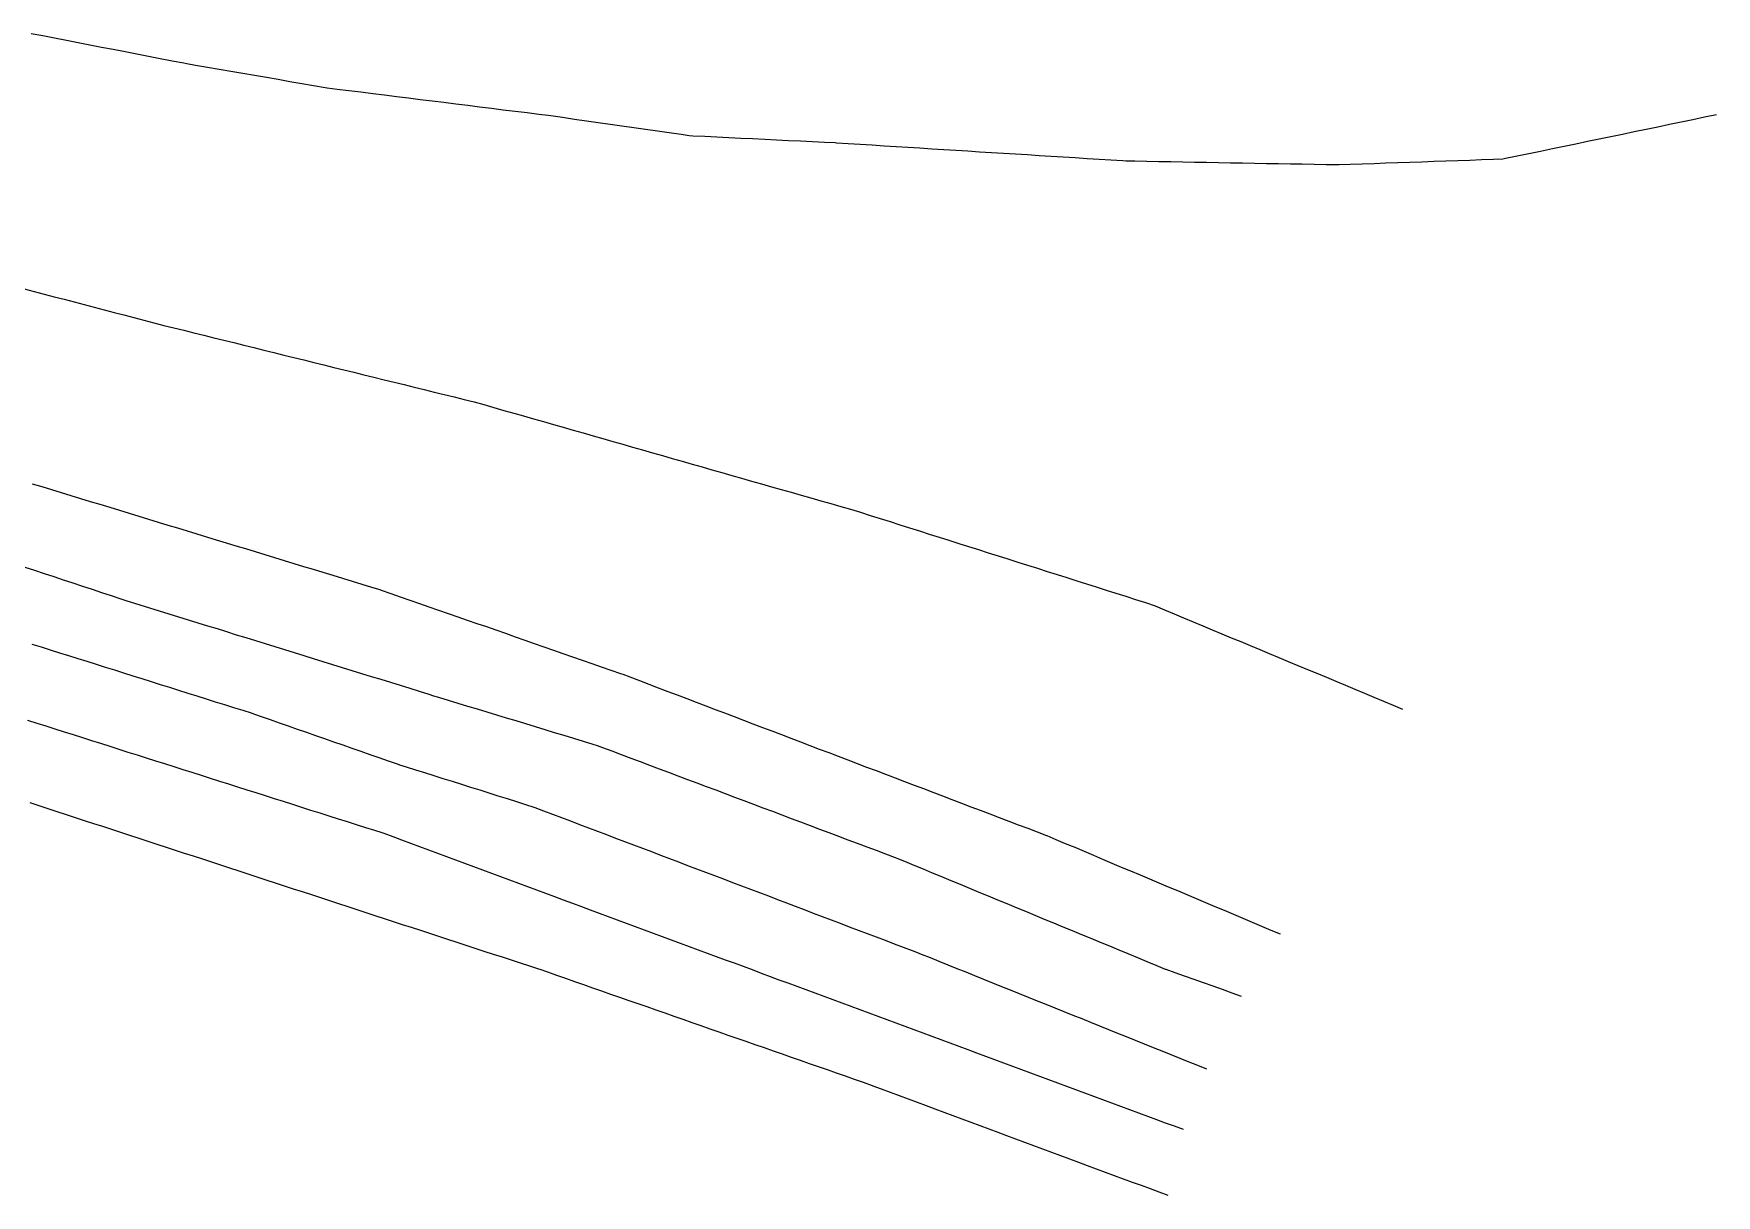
# Model space of a CAD drawing. Extents: x 6451167 to 6455043, y 1871096 to 1873438.
# Drawn here: x 6454791.3 to 6455043.4, y 1871095.7 to 1871269.8 of the extents above; entities that cross this region are included whole.
import ezdxf

# ---------------------------------------------------------------- set-up
doc = ezdxf.new("R2010")
doc.units = 0
doc.header["$LTSCALE"] = 100
doc.header["$MEASUREMENT"] = 0
for name, color, linetype in [('seg002', 1, 'CONTINUOUS'), ('seg004', 1, 'CONTINUOUS'), ('seg011', 1, 'CONTINUOUS')]:
    doc.layers.add(name, color=color, linetype=linetype)

msp = doc.modelspace()

# ---------------------------------------------------------------- linework, layer by layer
at = {"layer": 'seg002'}
msp.add_lwpolyline([(6454789.9, 1871231.57), (6454791.4, 1871231.18), (6454792.89, 1871230.78), (6454794.38, 1871230.39), (6454795.88, 1871230), (6454797.37, 1871229.61), (6454798.87, 1871229.22), (6454800.36, 1871228.82), (6454801.85, 1871228.43), (6454803.35, 1871228.04), (6454804.84, 1871227.65), (6454806.33, 1871227.26), (6454807.83, 1871226.87), (6454809.32, 1871226.47), (6454810.82, 1871226.09), (6454812.31, 1871225.72), (6454813.81, 1871225.35), (6454815.31, 1871224.98), (6454816.81, 1871224.61), (6454818.31, 1871224.24), (6454819.81, 1871223.87), (6454821.31, 1871223.5), (6454822.81, 1871223.13), (6454824.31, 1871222.76), (6454825.81, 1871222.39), (6454827.31, 1871222.02), (6454828.81, 1871221.65), (6454830.31, 1871221.28), (6454831.81, 1871220.91), (6454833.3, 1871220.54), (6454834.8, 1871220.17), (6454836.3, 1871219.8), (6454837.8, 1871219.43), (6454839.3, 1871219.06), (6454840.8, 1871218.69), (6454842.3, 1871218.32), (6454843.8, 1871217.95), (6454845.3, 1871217.58), (6454846.8, 1871217.21), (6454848.3, 1871216.84), (6454849.8, 1871216.47), (6454851.3, 1871216.1), (6454852.8, 1871215.73), (6454854.3, 1871215.37), (6454855.79, 1871215), (6454857.29, 1871214.63), (6454858.78, 1871214.21), (6454860.27, 1871213.79), (6454861.75, 1871213.36), (6454863.24, 1871212.94), (6454864.72, 1871212.52), (6454866.21, 1871212.09), (6454867.69, 1871211.67), (6454869.18, 1871211.25), (6454870.66, 1871210.82), (6454872.15, 1871210.4), (6454873.63, 1871209.97), (6454875.12, 1871209.55), (6454876.6, 1871209.13), (6454878.09, 1871208.7), (6454879.57, 1871208.28), (6454881.06, 1871207.86), (6454882.54, 1871207.43), (6454884.02, 1871207.01), (6454885.51, 1871206.58), (6454886.99, 1871206.16), (6454888.48, 1871205.74), (6454889.96, 1871205.31), (6454891.45, 1871204.89), (6454892.93, 1871204.47), (6454894.42, 1871204.04), (6454895.9, 1871203.62), (6454897.39, 1871203.19), (6454898.87, 1871202.77), (6454900.36, 1871202.35), (6454901.84, 1871201.92), (6454903.33, 1871201.5), (6454904.81, 1871201.08), (6454906.3, 1871200.65), (6454907.78, 1871200.23), (6454909.27, 1871199.8), (6454910.75, 1871199.38), (6454912.24, 1871198.96), (6454913.72, 1871198.53), (6454915.2, 1871198.09), (6454916.67, 1871197.62), (6454918.15, 1871197.16), (6454919.62, 1871196.69), (6454921.09, 1871196.22), (6454922.56, 1871195.76), (6454924.04, 1871195.29), (6454925.51, 1871194.83), (6454926.98, 1871194.36), (6454928.45, 1871193.89), (6454929.92, 1871193.43), (6454931.4, 1871192.96), (6454932.87, 1871192.5), (6454934.34, 1871192.03), (6454935.81, 1871191.56), (6454937.28, 1871191.1), (6454938.76, 1871190.63), (6454940.23, 1871190.17), (6454941.7, 1871189.7), (6454943.17, 1871189.23), (6454944.65, 1871188.77), (6454946.12, 1871188.3), (6454947.59, 1871187.83), (6454949.06, 1871187.37), (6454950.53, 1871186.9), (6454952.01, 1871186.44), (6454953.48, 1871185.97), (6454954.95, 1871185.5), (6454956.42, 1871185.04), (6454957.9, 1871184.57), (6454959.35, 1871184.05), (6454960.77, 1871183.45), (6454962.2, 1871182.86), (6454963.62, 1871182.27), (6454965.05, 1871181.67), (6454966.47, 1871181.08), (6454967.9, 1871180.49), (6454969.33, 1871179.89), (6454970.75, 1871179.3), (6454972.18, 1871178.71), (6454973.6, 1871178.11), (6454975.03, 1871177.52), (6454976.45, 1871176.93), (6454977.88, 1871176.33), (6454979.3, 1871175.74), (6454980.73, 1871175.14), (6454982.16, 1871174.55), (6454983.58, 1871173.96), (6454985.01, 1871173.36), (6454986.43, 1871172.77), (6454987.86, 1871172.18), (6454989.28, 1871171.58), (6454990.71, 1871170.99), (6454992.13, 1871170.4), (6454993.56, 1871169.8), (6454994.99, 1871169.21), (6454996.41, 1871168.61), (6454996.41, 1871168.61)], dxfattribs=at)
at = {"layer": 'seg004'}
msp.add_lwpolyline([(6455043.44, 1871257.63), (6455041.68, 1871257.27), (6455039.93, 1871256.9), (6455038.17, 1871256.54), (6455036.42, 1871256.17), (6455034.66, 1871255.81), (6455032.91, 1871255.44), (6455031.15, 1871255.08), (6455029.4, 1871254.71), (6455027.64, 1871254.35), (6455025.89, 1871253.98), (6455024.13, 1871253.62), (6455022.38, 1871253.26), (6455020.62, 1871252.89), (6455018.87, 1871252.53), (6455017.11, 1871252.16), (6455015.36, 1871251.8), (6455013.6, 1871251.43), (6455011.85, 1871251.07), (6455011.43, 1871250.98), (6455010.06, 1871250.93), (6455008.27, 1871250.87), (6455006.48, 1871250.81), (6455004.69, 1871250.74), (6455002.9, 1871250.68), (6455001.11, 1871250.62), (6454999.32, 1871250.55), (6454997.52, 1871250.49), (6454995.73, 1871250.43), (6454993.94, 1871250.37), (6454992.15, 1871250.3), (6454990.36, 1871250.24), (6454988.57, 1871250.18), (6454986.92, 1871250.12), (6454986.78, 1871250.12), (6454984.98, 1871250.15), (6454983.19, 1871250.18), (6454981.4, 1871250.22), (6454979.61, 1871250.25), (6454977.81, 1871250.28), (6454976.02, 1871250.31), (6454974.23, 1871250.35), (6454972.44, 1871250.38), (6454970.64, 1871250.41), (6454968.85, 1871250.44), (6454967.06, 1871250.47), (6454965.27, 1871250.51), (6454963.48, 1871250.54), (6454961.68, 1871250.57), (6454959.89, 1871250.6), (6454958.1, 1871250.63), (6454956.31, 1871250.67), (6454954.99, 1871250.69), (6454954.52, 1871250.72), (6454952.73, 1871250.83), (6454950.94, 1871250.94), (6454949.15, 1871251.06), (6454947.36, 1871251.17), (6454945.57, 1871251.28), (6454943.78, 1871251.39), (6454941.99, 1871251.5), (6454940.2, 1871251.62), (6454938.41, 1871251.73), (6454936.62, 1871251.84), (6454934.84, 1871251.95), (6454933.05, 1871252.06), (6454931.26, 1871252.18), (6454929.47, 1871252.29), (6454927.68, 1871252.4), (6454925.89, 1871252.51), (6454924.1, 1871252.62), (6454922.31, 1871252.74), (6454920.52, 1871252.85), (6454918.73, 1871252.96), (6454916.94, 1871253.07), (6454915.16, 1871253.18), (6454913.37, 1871253.3), (6454911.58, 1871253.41), (6454911.4, 1871253.42), (6454909.79, 1871253.5), (6454908, 1871253.59), (6454906.21, 1871253.67), (6454904.42, 1871253.76), (6454902.63, 1871253.85), (6454900.84, 1871253.94), (6454899.04, 1871254.02), (6454897.25, 1871254.11), (6454895.46, 1871254.2), (6454893.67, 1871254.29), (6454891.88, 1871254.38), (6454890.09, 1871254.46), (6454889.54, 1871254.49), (6454888.31, 1871254.67), (6454886.54, 1871254.92), (6454884.76, 1871255.17), (6454882.99, 1871255.43), (6454881.22, 1871255.68), (6454879.44, 1871255.94), (6454877.67, 1871256.19), (6454875.89, 1871256.44), (6454874.12, 1871256.7), (6454872.34, 1871256.95), (6454870.57, 1871257.21), (6454868.79, 1871257.46), (6454868.38, 1871257.52), (6454867.02, 1871257.69), (6454865.24, 1871257.91), (6454863.46, 1871258.13), (6454861.68, 1871258.35), (6454859.9, 1871258.57), (6454858.12, 1871258.8), (6454856.34, 1871259.02), (6454854.56, 1871259.24), (6454852.79, 1871259.46), (6454851.01, 1871259.68), (6454849.23, 1871259.9), (6454847.45, 1871260.13), (6454845.67, 1871260.35), (6454843.89, 1871260.57), (6454842.11, 1871260.79), (6454840.33, 1871261.01), (6454838.55, 1871261.23), (6454836.78, 1871261.45), (6454835.3, 1871261.64), (6454835, 1871261.69), (6454833.23, 1871261.99), (6454831.47, 1871262.3), (6454829.7, 1871262.6), (6454827.93, 1871262.91), (6454826.17, 1871263.21), (6454824.4, 1871263.51), (6454822.63, 1871263.82), (6454820.87, 1871264.12), (6454819.1, 1871264.43), (6454817.33, 1871264.73), (6454815.57, 1871265.03), (6454814.24, 1871265.26), (6454813.8, 1871265.35), (6454812.04, 1871265.69), (6454810.28, 1871266.03), (6454808.52, 1871266.37), (6454806.76, 1871266.72), (6454805, 1871267.06), (6454803.24, 1871267.4), (6454801.48, 1871267.74), (6454799.72, 1871268.08), (6454797.97, 1871268.43), (6454796.21, 1871268.77), (6454794.45, 1871269.11), (6454792.69, 1871269.45), (6454790.93, 1871269.79)], dxfattribs=at)
at = {"layer": 'seg011'}
for points in [[(6454791.07, 1871202.37), (6454792.53, 1871201.93), (6454793.98, 1871201.49), (6454795.43, 1871201.05), (6454796.88, 1871200.6), (6454798.34, 1871200.16), (6454799.79, 1871199.72), (6454801.24, 1871199.28), (6454802.7, 1871198.83), (6454804.15, 1871198.39), (6454805.6, 1871197.95), (6454807.05, 1871197.51), (6454808.51, 1871197.06), (6454809.96, 1871196.62), (6454811.41, 1871196.18), (6454812.86, 1871195.74), (6454814.32, 1871195.29), (6454815.77, 1871194.85), (6454817.22, 1871194.41), (6454818.67, 1871193.97), (6454820.13, 1871193.52), (6454821.58, 1871193.08), (6454823.03, 1871192.64), (6454824.49, 1871192.2), (6454825.94, 1871191.75), (6454827.39, 1871191.31), (6454828.84, 1871190.87), (6454830.3, 1871190.43), (6454831.75, 1871189.98), (6454833.2, 1871189.54), (6454834.65, 1871189.1), (6454836.11, 1871188.66), (6454837.56, 1871188.22), (6454839.01, 1871187.77), (6454840.46, 1871187.33), (6454841.92, 1871186.89), (6454843.2, 1871186.5), (6454843.37, 1871186.44), (6454844.8, 1871185.94), (6454846.24, 1871185.44), (6454847.67, 1871184.94), (6454849.1, 1871184.44), (6454850.54, 1871183.94), (6454851.97, 1871183.44), (6454853.41, 1871182.94), (6454854.84, 1871182.44), (6454856.27, 1871181.94), (6454857.71, 1871181.44), (6454859.14, 1871180.95), (6454860.58, 1871180.45), (6454862.01, 1871179.95), (6454863.44, 1871179.45), (6454864.88, 1871178.95), (6454866.31, 1871178.45), (6454867.75, 1871177.95), (6454869.18, 1871177.45), (6454870.62, 1871176.95), (6454872.05, 1871176.45), (6454873.48, 1871175.95), (6454874.92, 1871175.45), (6454876.35, 1871174.95), (6454877.79, 1871174.45), (6454879.22, 1871173.95), (6454879.6, 1871173.82), (6454880.64, 1871173.42), (6454882.06, 1871172.88), (6454883.48, 1871172.34), (6454884.9, 1871171.8), (6454886.32, 1871171.26), (6454887.74, 1871170.72), (6454889.16, 1871170.18), (6454890.58, 1871169.64), (6454892, 1871169.1), (6454893.42, 1871168.56), (6454894.84, 1871168.02), (6454896.25, 1871167.48), (6454897.67, 1871166.94), (6454899.09, 1871166.4), (6454900.51, 1871165.86), (6454901.93, 1871165.32), (6454903.35, 1871164.78), (6454904.77, 1871164.24), (6454906.19, 1871163.7), (6454907.61, 1871163.16), (6454909.03, 1871162.62), (6454910.45, 1871162.08), (6454911.87, 1871161.54), (6454913.28, 1871161), (6454914.7, 1871160.46), (6454916.12, 1871159.92), (6454917.54, 1871159.38), (6454918.96, 1871158.84), (6454920.38, 1871158.3), (6454921.8, 1871157.76), (6454923.22, 1871157.22), (6454924.64, 1871156.68), (6454926.06, 1871156.14), (6454927.48, 1871155.6), (6454928.9, 1871155.06), (6454930.32, 1871154.52), (6454931.73, 1871153.98), (6454933.15, 1871153.44), (6454934.57, 1871152.9), (6454935.99, 1871152.36), (6454937.41, 1871151.82), (6454938.83, 1871151.28), (6454940.25, 1871150.74), (6454941.67, 1871150.19), (6454943.09, 1871149.65), (6454943.11, 1871149.65), (6454944.49, 1871149.07), (6454945.89, 1871148.48), (6454947.29, 1871147.89), (6454948.69, 1871147.3), (6454950.09, 1871146.71), (6454951.48, 1871146.12), (6454952.88, 1871145.53), (6454954.28, 1871144.94), (6454955.68, 1871144.35), (6454957.08, 1871143.76), (6454958.48, 1871143.17), (6454959.88, 1871142.58), (6454961.28, 1871141.99), (6454962.68, 1871141.4), (6454964.08, 1871140.81), (6454965.48, 1871140.22), (6454966.88, 1871139.63), (6454968.28, 1871139.04), (6454969.68, 1871138.45), (6454971.08, 1871137.86), (6454972.48, 1871137.27), (6454973.87, 1871136.68), (6454975.27, 1871136.09), (6454976.67, 1871135.5), (6454978.07, 1871134.91), (6454978.07, 1871134.91)], [(6454790, 1871189.86), (6454791.44, 1871189.39), (6454792.87, 1871188.92), (6454794.31, 1871188.44), (6454795.74, 1871187.97), (6454797.18, 1871187.5), (6454798.61, 1871187.02), (6454800.05, 1871186.55), (6454801.48, 1871186.08), (6454802.91, 1871185.6), (6454804.35, 1871185.13), (6454805.27, 1871184.83), (6454805.79, 1871184.67), (6454807.23, 1871184.22), (6454808.67, 1871183.77), (6454810.12, 1871183.33), (6454811.56, 1871182.88), (6454813, 1871182.43), (6454814.45, 1871181.99), (6454815.89, 1871181.54), (6454817.33, 1871181.09), (6454818.78, 1871180.65), (6454820.22, 1871180.2), (6454821.66, 1871179.75), (6454823.11, 1871179.31), (6454824.55, 1871178.86), (6454825.99, 1871178.42), (6454827.44, 1871177.97), (6454828.88, 1871177.52), (6454830.32, 1871177.08), (6454831.77, 1871176.63), (6454833.21, 1871176.18), (6454834.65, 1871175.74), (6454836.1, 1871175.29), (6454837.54, 1871174.84), (6454838.98, 1871174.4), (6454840.43, 1871173.95), (6454841.87, 1871173.5), (6454843.31, 1871173.06), (6454844.76, 1871172.61), (6454846.2, 1871172.16), (6454847.65, 1871171.72), (6454849.09, 1871171.27), (6454850.53, 1871170.83), (6454851.24, 1871170.61), (6454851.98, 1871170.38), (6454853.42, 1871169.94), (6454854.87, 1871169.5), (6454856.31, 1871169.06), (6454857.76, 1871168.62), (6454859.2, 1871168.18), (6454860.65, 1871167.75), (6454862.09, 1871167.31), (6454863.54, 1871166.87), (6454864.99, 1871166.43), (6454866.43, 1871165.99), (6454867.88, 1871165.55), (6454869.32, 1871165.11), (6454870.77, 1871164.67), (6454872.21, 1871164.23), (6454873.66, 1871163.79), (6454875.1, 1871163.35), (6454875.74, 1871163.16), (6454876.53, 1871162.86), (6454877.95, 1871162.33), (6454879.36, 1871161.8), (6454880.77, 1871161.26), (6454882.19, 1871160.73), (6454883.6, 1871160.2), (6454885.02, 1871159.67), (6454886.43, 1871159.14), (6454887.85, 1871158.6), (6454889.26, 1871158.07), (6454890.67, 1871157.54), (6454892.09, 1871157.01), (6454893.5, 1871156.48), (6454894.92, 1871155.95), (6454896.33, 1871155.41), (6454897.74, 1871154.88), (6454899.16, 1871154.35), (6454900.57, 1871153.82), (6454901.99, 1871153.29), (6454903.4, 1871152.75), (6454904.82, 1871152.22), (6454906.23, 1871151.69), (6454907.64, 1871151.16), (6454909.06, 1871150.63), (6454910.47, 1871150.1), (6454911.89, 1871149.56), (6454913.3, 1871149.03), (6454914.71, 1871148.5), (6454916.13, 1871147.97), (6454917.54, 1871147.44), (6454918.96, 1871146.9), (6454920.37, 1871146.37), (6454920.89, 1871146.18), (6454921.77, 1871145.81), (6454923.17, 1871145.23), (6454924.57, 1871144.66), (6454925.96, 1871144.08), (6454927.36, 1871143.5), (6454928.75, 1871142.93), (6454930.15, 1871142.35), (6454931.55, 1871141.77), (6454932.94, 1871141.19), (6454934.34, 1871140.62), (6454935.74, 1871140.04), (6454937.13, 1871139.46), (6454938.53, 1871138.88), (6454939.92, 1871138.31), (6454941.32, 1871137.73), (6454942.72, 1871137.15), (6454944.11, 1871136.58), (6454945.51, 1871136), (6454946.91, 1871135.42), (6454948.3, 1871134.84), (6454949.7, 1871134.27), (6454951.09, 1871133.69), (6454952.49, 1871133.11), (6454953.89, 1871132.54), (6454955.28, 1871131.96), (6454956.68, 1871131.38), (6454958.08, 1871130.8), (6454959.47, 1871130.23), (6454960.87, 1871129.65), (6454960.95, 1871129.62), (6454962.29, 1871129.14), (6454963.71, 1871128.64), (6454965.14, 1871128.13), (6454966.56, 1871127.63), (6454967.99, 1871127.12), (6454969.41, 1871126.62), (6454970.84, 1871126.11), (6454972.26, 1871125.61), (6454972.26, 1871125.61)], [(6454791.03, 1871178.35), (6454792.41, 1871177.92), (6454793.78, 1871177.48), (6454795.16, 1871177.05), (6454796.53, 1871176.62), (6454797.91, 1871176.19), (6454799.28, 1871175.76), (6454800.65, 1871175.33), (6454802.03, 1871174.89), (6454803.4, 1871174.46), (6454804.78, 1871174.03), (6454806.15, 1871173.6), (6454807.52, 1871173.17), (6454808.9, 1871172.74), (6454810.27, 1871172.3), (6454811.65, 1871171.87), (6454813.02, 1871171.44), (6454814.4, 1871171.01), (6454815.77, 1871170.58), (6454817.14, 1871170.15), (6454818.52, 1871169.71), (6454819.89, 1871169.28), (6454821.27, 1871168.85), (6454822.64, 1871168.42), (6454823.88, 1871168.03), (6454824.01, 1871167.98), (6454825.37, 1871167.51), (6454826.73, 1871167.03), (6454828.09, 1871166.56), (6454829.45, 1871166.08), (6454830.81, 1871165.61), (6454832.17, 1871165.14), (6454833.53, 1871164.66), (6454834.89, 1871164.19), (6454836.25, 1871163.71), (6454837.61, 1871163.24), (6454838.97, 1871162.76), (6454840.33, 1871162.29), (6454841.69, 1871161.81), (6454843.05, 1871161.34), (6454844.41, 1871160.86), (6454845.77, 1871160.39), (6454846.11, 1871160.27), (6454847.14, 1871159.94), (6454848.52, 1871159.51), (6454849.89, 1871159.08), (6454851.27, 1871158.65), (6454852.64, 1871158.21), (6454854.01, 1871157.78), (6454855.39, 1871157.35), (6454856.76, 1871156.91), (6454858.14, 1871156.48), (6454859.51, 1871156.05), (6454860.88, 1871155.62), (6454862.26, 1871155.18), (6454863.63, 1871154.75), (6454865, 1871154.32), (6454866.27, 1871153.92), (6454866.38, 1871153.88), (6454867.72, 1871153.37), (6454869.07, 1871152.86), (6454870.42, 1871152.35), (6454871.76, 1871151.84), (6454873.11, 1871151.32), (6454874.46, 1871150.81), (6454875.8, 1871150.3), (6454877.15, 1871149.79), (6454878.5, 1871149.28), (6454879.84, 1871148.77), (6454881.19, 1871148.26), (6454882.54, 1871147.75), (6454883.89, 1871147.24), (6454885.23, 1871146.73), (6454886.58, 1871146.22), (6454887.93, 1871145.71), (6454889.27, 1871145.19), (6454890.62, 1871144.68), (6454891.97, 1871144.17), (6454893.31, 1871143.66), (6454894.66, 1871143.15), (6454896.01, 1871142.64), (6454897.35, 1871142.13), (6454898.7, 1871141.62), (6454900.05, 1871141.11), (6454901.39, 1871140.6), (6454902.74, 1871140.09), (6454904.09, 1871139.58), (6454905.43, 1871139.07), (6454906.78, 1871138.55), (6454908.13, 1871138.04), (6454909.48, 1871137.53), (6454910.82, 1871137.02), (6454912.17, 1871136.51), (6454913.52, 1871136), (6454914.86, 1871135.49), (6454916.21, 1871134.98), (6454917.56, 1871134.47), (6454918.9, 1871133.96), (6454920.25, 1871133.45), (6454921.6, 1871132.94), (6454922.94, 1871132.42), (6454923.6, 1871132.18), (6454924.29, 1871131.9), (6454925.62, 1871131.36), (6454926.96, 1871130.82), (6454928.29, 1871130.29), (6454929.63, 1871129.75), (6454930.97, 1871129.21), (6454932.3, 1871128.67), (6454933.64, 1871128.14), (6454934.98, 1871127.6), (6454936.31, 1871127.06), (6454937.65, 1871126.52), (6454938.99, 1871125.99), (6454940.32, 1871125.45), (6454941.66, 1871124.91), (6454942.99, 1871124.37), (6454944.33, 1871123.84), (6454945.67, 1871123.3), (6454947, 1871122.76), (6454948.34, 1871122.22), (6454949.68, 1871121.69), (6454951.01, 1871121.15), (6454952.35, 1871120.61), (6454953.69, 1871120.07), (6454955.02, 1871119.54), (6454956.36, 1871119), (6454957.69, 1871118.46), (6454959.03, 1871117.92), (6454960.37, 1871117.39), (6454961.7, 1871116.85), (6454963.04, 1871116.31), (6454964.38, 1871115.77), (6454965.71, 1871115.23), (6454967.05, 1871114.7), (6454967.05, 1871114.7)], [(6454790.39, 1871166.95), (6454791.76, 1871166.51), (6454793.13, 1871166.08), (6454794.5, 1871165.64), (6454795.87, 1871165.21), (6454797.24, 1871164.77), (6454798.6, 1871164.34), (6454799.97, 1871163.91), (6454801.34, 1871163.47), (6454802.71, 1871163.04), (6454804.08, 1871162.6), (6454805.44, 1871162.17), (6454806.81, 1871161.73), (6454808.18, 1871161.3), (6454809.55, 1871160.86), (6454810.92, 1871160.43), (6454812.29, 1871160), (6454813.65, 1871159.56), (6454815.02, 1871159.13), (6454816.39, 1871158.69), (6454817.76, 1871158.26), (6454819.13, 1871157.82), (6454820.5, 1871157.39), (6454821.86, 1871156.96), (6454823.23, 1871156.52), (6454824.6, 1871156.09), (6454825.97, 1871155.65), (6454827.34, 1871155.22), (6454828.7, 1871154.78), (6454830.07, 1871154.35), (6454831.44, 1871153.91), (6454832.81, 1871153.48), (6454834.18, 1871153.05), (6454835.55, 1871152.61), (6454836.91, 1871152.18), (6454838.28, 1871151.74), (6454839.65, 1871151.31), (6454841.02, 1871150.87), (6454842.39, 1871150.44), (6454843.46, 1871150.1), (6454843.75, 1871149.99), (6454845.1, 1871149.49), (6454846.44, 1871148.99), (6454847.79, 1871148.5), (6454849.14, 1871148), (6454850.48, 1871147.5), (6454851.83, 1871147), (6454853.17, 1871146.5), (6454854.52, 1871146), (6454855.87, 1871145.51), (6454857.21, 1871145.01), (6454858.56, 1871144.51), (6454859.9, 1871144.01), (6454861.25, 1871143.51), (6454862.6, 1871143.01), (6454863.94, 1871142.52), (6454865.29, 1871142.02), (6454866.64, 1871141.52), (6454867.98, 1871141.02), (6454869.33, 1871140.52), (6454870.67, 1871140.02), (6454872.02, 1871139.53), (6454873.37, 1871139.03), (6454874.71, 1871138.53), (6454876.06, 1871138.03), (6454877.41, 1871137.53), (6454878.75, 1871137.03), (6454880.1, 1871136.54), (6454881.44, 1871136.04), (6454882.79, 1871135.54), (6454884.14, 1871135.04), (6454885.48, 1871134.54), (6454886.83, 1871134.04), (6454888.18, 1871133.55), (6454889.52, 1871133.05), (6454890.87, 1871132.55), (6454892.21, 1871132.05), (6454893.56, 1871131.55), (6454894.91, 1871131.05), (6454896.25, 1871130.56), (6454897.6, 1871130.06), (6454898.95, 1871129.56), (6454900.29, 1871129.06), (6454901.64, 1871128.56), (6454902.98, 1871128.06), (6454904.33, 1871127.57), (6454905.68, 1871127.07), (6454907.02, 1871126.57), (6454908.37, 1871126.07), (6454909.72, 1871125.57), (6454911.06, 1871125.07), (6454912.41, 1871124.58), (6454913.75, 1871124.08), (6454915.1, 1871123.58), (6454916.45, 1871123.08), (6454917.79, 1871122.58), (6454919.14, 1871122.08), (6454920.49, 1871121.59), (6454921.83, 1871121.09), (6454923.18, 1871120.59), (6454924.52, 1871120.09), (6454925.87, 1871119.59), (6454927.22, 1871119.09), (6454928.56, 1871118.59), (6454929.91, 1871118.1), (6454931.26, 1871117.6), (6454932.6, 1871117.1), (6454933.95, 1871116.6), (6454935.29, 1871116.1), (6454936.64, 1871115.6), (6454937.99, 1871115.11), (6454939.33, 1871114.61), (6454940.68, 1871114.11), (6454942.03, 1871113.61), (6454943.37, 1871113.11), (6454944.72, 1871112.61), (6454946.06, 1871112.12), (6454947.41, 1871111.62), (6454948.76, 1871111.12), (6454950.1, 1871110.62), (6454951.45, 1871110.12), (6454952.8, 1871109.62), (6454954.14, 1871109.13), (6454955.49, 1871108.63), (6454956.83, 1871108.13), (6454958.18, 1871107.63), (6454959.53, 1871107.13), (6454960.87, 1871106.63), (6454962.22, 1871106.14), (6454963.56, 1871105.64), (6454963.56, 1871105.64)], [(6454790.72, 1871154.6), (6454792.08, 1871154.15), (6454793.44, 1871153.71), (6454794.8, 1871153.26), (6454796.17, 1871152.82), (6454797.53, 1871152.37), (6454798.89, 1871151.93), (6454800.25, 1871151.48), (6454801.61, 1871151.04), (6454802.97, 1871150.59), (6454804.33, 1871150.15), (6454805.69, 1871149.7), (6454807.06, 1871149.26), (6454808.42, 1871148.81), (6454809.78, 1871148.37), (6454811.14, 1871147.92), (6454812.5, 1871147.48), (6454813.86, 1871147.03), (6454815.22, 1871146.59), (6454816.58, 1871146.14), (6454817.94, 1871145.7), (6454819.31, 1871145.25), (6454820.67, 1871144.81), (6454822.03, 1871144.36), (6454823.39, 1871143.92), (6454824.75, 1871143.47), (6454826.11, 1871143.03), (6454827.47, 1871142.58), (6454828.83, 1871142.14), (6454830.19, 1871141.69), (6454831.56, 1871141.25), (6454832.92, 1871140.8), (6454834.28, 1871140.36), (6454835.64, 1871139.91), (6454837, 1871139.47), (6454838.36, 1871139.02), (6454839.72, 1871138.58), (6454841.08, 1871138.13), (6454842.44, 1871137.69), (6454843.81, 1871137.24), (6454845.17, 1871136.8), (6454846.53, 1871136.35), (6454847.89, 1871135.91), (6454849.25, 1871135.46), (6454850.61, 1871135.02), (6454851.97, 1871134.57), (6454853.33, 1871134.13), (6454854.69, 1871133.68), (6454856.06, 1871133.24), (6454857.42, 1871132.79), (6454858.78, 1871132.35), (6454860.14, 1871131.9), (6454861.5, 1871131.46), (6454862.86, 1871131.01), (6454864.22, 1871130.57), (6454865.58, 1871130.12), (6454866.94, 1871129.68), (6454867.17, 1871129.61), (6454868.3, 1871129.21), (6454869.65, 1871128.74), (6454871, 1871128.27), (6454872.35, 1871127.8), (6454873.71, 1871127.32), (6454875.06, 1871126.85), (6454876.41, 1871126.38), (6454877.76, 1871125.91), (6454879.11, 1871125.44), (6454880.47, 1871124.96), (6454881.82, 1871124.49), (6454883.17, 1871124.02), (6454884.52, 1871123.55), (6454885.87, 1871123.08), (6454887.22, 1871122.6), (6454888.58, 1871122.13), (6454889.93, 1871121.66), (6454891.28, 1871121.19), (6454892.63, 1871120.71), (6454893.98, 1871120.24), (6454895.34, 1871119.77), (6454896.69, 1871119.3), (6454898.04, 1871118.83), (6454899.39, 1871118.35), (6454900.74, 1871117.88), (6454902.1, 1871117.41), (6454903.45, 1871116.94), (6454904.8, 1871116.47), (6454906.15, 1871115.99), (6454907.5, 1871115.52), (6454908.86, 1871115.05), (6454910.21, 1871114.58), (6454911.56, 1871114.11), (6454912.91, 1871113.63), (6454914.26, 1871113.16), (6454915.62, 1871112.69), (6454916.97, 1871112.22), (6454917.07, 1871112.18), (6454918.31, 1871111.72), (6454919.65, 1871111.22), (6454921, 1871110.72), (6454922.34, 1871110.22), (6454923.68, 1871109.72), (6454925.02, 1871109.22), (6454926.36, 1871108.73), (6454927.71, 1871108.23), (6454929.05, 1871107.73), (6454930.39, 1871107.23), (6454931.73, 1871106.73), (6454933.07, 1871106.23), (6454934.42, 1871105.73), (6454935.76, 1871105.23), (6454937.1, 1871104.73), (6454938.44, 1871104.23), (6454939.79, 1871103.73), (6454941.13, 1871103.24), (6454942.47, 1871102.74), (6454943.81, 1871102.24), (6454945.15, 1871101.74), (6454946.5, 1871101.24), (6454947.84, 1871100.74), (6454949.18, 1871100.24), (6454950.52, 1871099.74), (6454951.87, 1871099.24), (6454953.21, 1871098.74), (6454954.55, 1871098.24), (6454955.89, 1871097.74), (6454957.23, 1871097.25), (6454958.58, 1871096.75), (6454959.92, 1871096.25), (6454961.26, 1871095.75), (6454961.26, 1871095.75)]]:
    msp.add_lwpolyline(points, dxfattribs=at)

doc.saveas('drawing.dxf')
